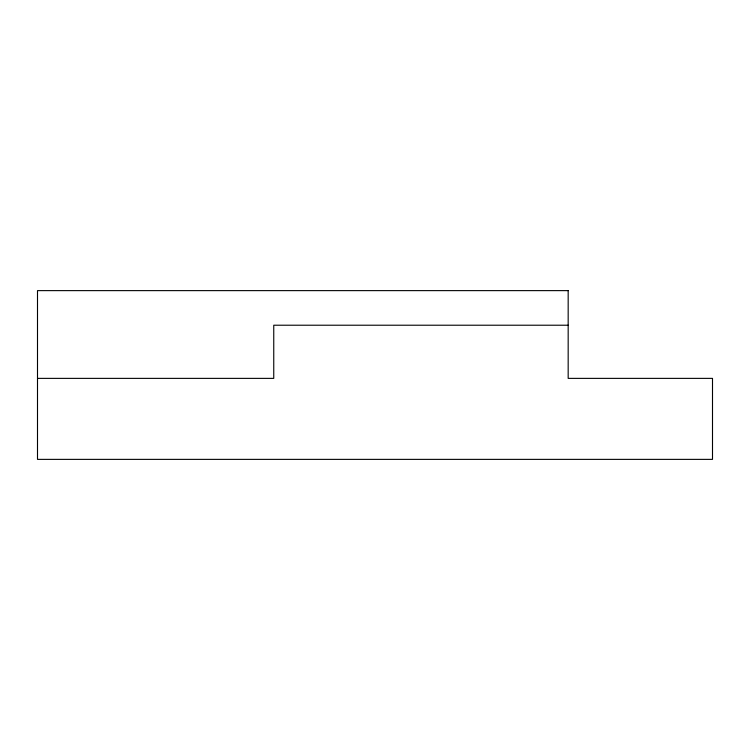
<?xml version="1.0" encoding="UTF-8"?>
<svg xmlns="http://www.w3.org/2000/svg" width="750" height="750" viewBox="0 0 750 750"><rect width="100%" height="100%" fill="white"/><g stroke="black" fill="none" stroke-linecap="round" stroke-linejoin="round"><path stroke-width="1.12" d="M568.172 325.219L273.75 325.219L273.75 378.375L37.5 378.375M568.172 290.625L37.5 290.625L37.5 459.375L712.5 459.375L712.5 378.375L568.172 378.375L568.172 290.625"/></g></svg>
